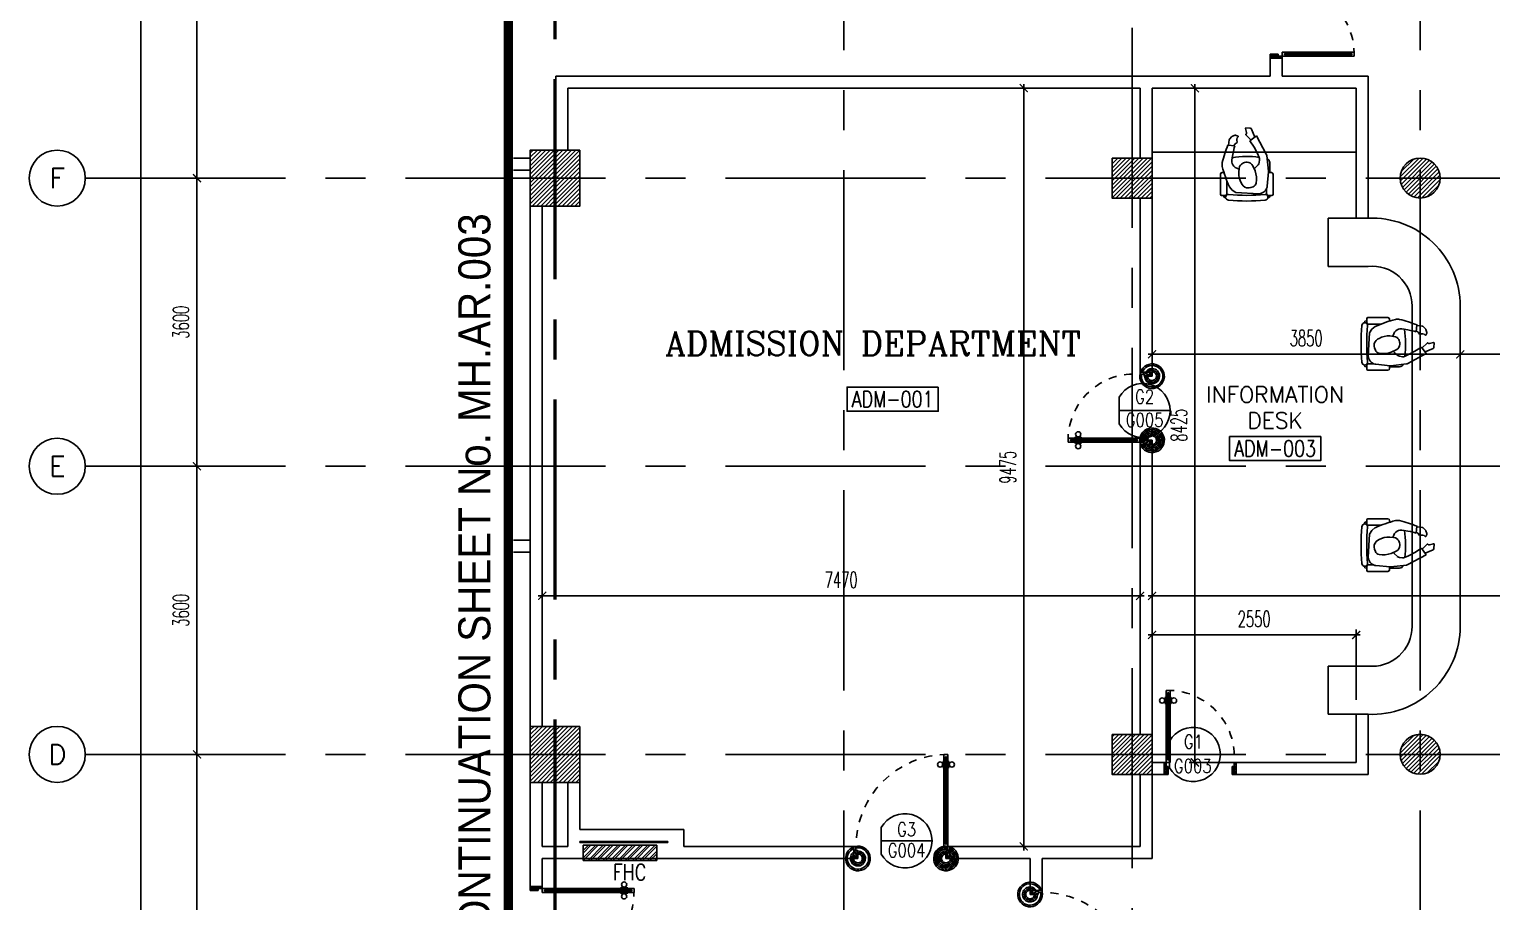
# Model space of a CAD drawing. Extents: x 417866.9 to 417960.2, y 43448 to 43538.2.
# Drawn here: x 417866.92 to 417885.19, y 43472.23 to 43483.13 of the extents above; entities that cross this region are included whole.
import ezdxf
from ezdxf.enums import TextEntityAlignment as Align

# ---------------------------------------------------------------- set-up
doc = ezdxf.new("R2010")
doc.units = 0
doc.header["$MEASUREMENT"] = 0
doc.header["$PDMODE"] = 3
doc.header["$PDSIZE"] = 0.1
for name, pattern in [('CENTER2', [1.125, 0.75, -0.125, 0.125, -0.125]), ('CENTERX2', [4, 2.5, -0.5, 0.5, -0.5]), ('HIDDEN', [0.375, 0.25, -0.125])]:
    doc.linetypes.add(name, pattern=pattern)
doc.layers.get('0').update_dxf_attribs({"linetype": 'CONTINUOUS'})
doc.layers.get('DEFPOINTS').update_dxf_attribs({"linetype": 'CONTINUOUS'})
for name, color, linetype in [('AX-CR', 2, 'CONTINUOUS'), ('AX-DIM', 4, 'CONTINUOUS'), ('AX-TXT', 6, 'CONTINUOUS'), ('AXES', 11, 'CENTERX2'), ('COL', 2, 'CONTINUOUS'), ('COUNTER', 3, 'CONTINUOUS'), ('DIM', 4, 'CONTINUOUS'), ('DOOR', 4, 'CONTINUOUS'), ('DOOR-CR', 2, 'CONTINUOUS'), ('DOOR-NO', 3, 'CONTINUOUS'), ('EJ', 8, 'CONTINUOUS'), ('ELEV', 2, 'CONTINUOUS'), ('FHC', 2, 'CONTINUOUS'), ('HAT', 8, 'CONTINUOUS'), ('NON-MEDICAL', 5, 'CONTINUOUS'), ('RM-BOX', 2, 'CONTINUOUS'), ('RM-NAME', 2, 'CONTINUOUS'), ('RM-NO', 2, 'CONTINUOUS'), ('SHAFT', 7, 'CONTINUOUS'), ('SUNI-FUR', 3, 'CONTINUOUS'), ('TXT1', 2, 'CONTINUOUS'), ('WALL', 2, 'CONTINUOUS')]:
    doc.layers.add(name, color=color, linetype=linetype)
doc.layers.get('EJ').off()
doc.styles.add('ROMANC', font='romanc', dxfattribs={"height": 0.1})
doc.styles.add('ROMANS', font='ROMANS.shx', dxfattribs={"width": 0.6})
doc.styles.add('TTXT', font='swisse.ttf', dxfattribs={"width": 0.6})
doc.dimstyles.new('STANDARD in', dxfattribs={"dimtxt": 0.2, "dimasz": 0.1, "dimexe": 0.07, "dimexo": 0.05, "dimgap": 0.1, "dimtad": 1, "dimdec": 0, "dimlfac": 1000, "dimzin": 0, "dimdsep": 46, "dimtxsty": 'ROMANS', "dimblk": 'ARCHTICK', "dimcen": 0.05, "dimdle": 0.05, "dimclrd": 4, "dimclre": 4, "dimclrt": 2, "dimadec": 0, "dimazin": 0, "dimtfac": 1, "dimtdec": 0, "dimtmove": 2, "dimatfit": 3, "dimfxl": 0, "dimtolj": 1, "dimtzin": 0, "dimarcsym": 0})

# ---------------------------------------------------------------- blocks, each defined once
blk = doc.blocks.new('RM1')
at = {"layer": 'RM-BOX'}
blk.add_lwpolyline([(570, -200), (-570, -200), (-570, -500), (570, -500)], close=True, dxfattribs=at)
at = {"layer": 'RM-NAME', "style": 'ROMANS'}
for tag, p in [('ROOMNAME1', (0, 324)), ('ROOMNAME2', (0, 0))]:
    blk.add_attdef(tag, text='', height=200, dxfattribs=at).set_placement(p, align=Align.MIDDLE)
at = {"layer": 'RM-NO', "style": 'ROMANS', "width": 0.8}
blk.add_attdef('ROOMNO', text='', height=200, dxfattribs=at).set_placement((0, -350), align=Align.MIDDLE)
blk = doc.blocks.new('DOOR100')
at = {"layer": 'DOOR', "color": 7, "linetype": 'ByBlock'}
for p, q in [((-75, 1250), (-75, 1300)), ((-75, 1300), (-25, 1300)), ((-25, 1300), (-75, 1300)), ((-25, 1250), (-25, 1300)), ((-91, 1205), (-91, 1140)), ((-82, 1205), (-91, 1205)), ((-82, 1140), (-91, 1140)), ((-82, 1128), (-82, 1218)), ((-75, 1218), (-82, 1218)), ((-82, 1205), (-82, 1140)), ((-75, 1128), (-82, 1128)), ((-58, 1250), (-75, 1250)), ((-58, 1250), (-58, 1270)), ((-42, 1270), (-58, 1270)), ((-42, 1250), (-42, 1270)), ((-25, 1250), (-42, 1250)), ((-25, 1218), (-18, 1218)), ((-25, 1128), (-18, 1128)), ((-18, 1128), (-18, 1218)), ((-18, 1205), (-18, 1140)), ((-18, 1205), (-9, 1205)), ((-18, 1140), (-9, 1140)), ((-9, 1205), (-9, 1140)), ((-75, 200), (-58, 200)), ((-75, 150), (-75, 200)), ((-58, 200), (-58, 180)), ((-42, 200), (-25, 200)), ((-42, 180), (-42, 200)), ((-25, 200), (-25, 150)), ((-1200, 0), (-1200, 150)), ((-1200, 150), (-1175, 150)), ((-1200, 150), (-1200, 0)), ((-1150, 0), (-1200, 114)), ((-1150, 0), (-1200, 40)), ((-1150, 0), (-1200, 0)), ((-1175, 150), (-1175, 100)), ((-1175, 100), (-1150, 100)), ((-1150, 0), (-1163, 100)), ((-1150, 100), (-1150, 0)), ((-75, 150), (-25, 150)), ((-58, 180), (-42, 180)), ((-50, 0), (0, 114)), ((-50, 100), (-50, 0)), ((-50, 0), (-37, 100)), ((-25, 100), (-50, 100)), ((-50, 0), (0, 40)), ((-50, 0), (0, 0)), ((0, 150), (-25, 150)), ((-25, 150), (-25, 100)), ((0, 0), (0, 150)), ((0, 150), (0, 0))]:
    blk.add_line(p, q, dxfattribs=at)
at = {"layer": 'DOOR', "linetype": 'ByBlock'}
for p, q in [((-75, 1250), (-75, 200)), ((-58, 200), (-58, 1250)), ((-42, 200), (-42, 1250)), ((-25, 200), (-25, 1250))]:
    blk.add_line(p, q, dxfattribs=at)
at = {"layer": 'DOOR', "color": 7, "linetype": 'ByBlock'}
for centre in [(-124, 1173), (24, 1173)]:
    blk.add_circle(centre, 32.4, dxfattribs=at)
at = {"layer": 'DOOR', "linetype": 'HIDDEN', "ltscale": 0.5}
blk.add_arc((-25, 150), 1150, 90, 180, dxfattribs=at)
at = {"layer": 'DOOR', "color": 7, "linetype": 'ByBlock'}
for centre, radius, start, end in [((-1150, 0), 154, 103.7142, 108.8947), ((-1150, 0), 134, 100.72, 111.8402), ((-1150, 0), 94.4, 90, 121.9818), ((-1150, 0), 74.4, 90, 132.2236), ((-1150, 0), 54.4, 90, 156.7926), ((-1150, 0), 34.4, 90, 180), ((-1150, 0), 14.4, 90, 180), ((-50, 0), 94.4, 58.0182, 90), ((-50, 0), 74.4, 47.7764, 90), ((-50, 0), 54.4, 23.2074, 90), ((-50, 0), 34.4, 0, 90), ((-50, 0), 14.4, 0, 90), ((-50, 0), 134, 68.1598, 79.28), ((-50, 0), 114, 64.0838, 77.3774), ((-50, 0), 154, 71.1053, 76.2858)]:
    blk.add_arc(centre, radius, start, end, dxfattribs=at)
blk = doc.blocks.new('A$C49F1192B')
at = {"layer": 'DOOR', "color": 0, "linetype": 'ByBlock', "xscale": -1, "rotation": 270}
blk.add_blockref('DOOR100', (0, 1200), dxfattribs=at)
blk = doc.blocks.new('*X139')
at = {"color": 0}
for p, q in [((73379, 17907), (73834, 18361)), ((73379, 17960), (73780, 18361)), ((73379, 18013), (73727, 18361)), ((73379, 18066), (73674, 18361)), ((73379, 18119), (73621, 18361)), ((73379, 18172), (73568, 18361)), ((73379, 18225), (73515, 18361)), ((73379, 18278), (73462, 18361)), ((73379, 18331), (73409, 18361)), ((73387, 17861), (73879, 18354)), ((73440, 17861), (73879, 18301)), ((73493, 17861), (73879, 18248)), ((73546, 17861), (73879, 18195)), ((73599, 17861), (73879, 18142)), ((73652, 17861), (73879, 18088)), ((73705, 17861), (73879, 18035)), ((73758, 17861), (73879, 17982)), ((73811, 17861), (73879, 17929)), ((73864, 17861), (73879, 17876))]:
    blk.add_line(p, q, dxfattribs=at)
blk = doc.blocks.new('COL50')
at = {"layer": 'COL'}
blk.add_lwpolyline([(-250, 250), (-250, -250), (250, -250), (250, 250)], close=True, dxfattribs=at)
blk = doc.blocks.new('DD1')
at = {"layer": 'DOOR-CR'}
blk.add_line((-316, 0), (316, 0), dxfattribs=at)
blk.add_lwpolyline([(-316, -166, 3.820224), (-316, 166)], format="xyb", close=True, dxfattribs=at)
at = {"layer": 'DOOR-NO', "color": 255, "style": 'ROMANS'}
for tag, width, p in [('G', 0.8, (-22, 156)), ('0000', 0.7, (-22, -136))]:
    blk.add_attdef(tag, text='', height=196, dxfattribs=dict(at, width=width)).set_placement(p, align=Align.MIDDLE)
blk = doc.blocks.new('*X138')
at = {"color": 0}
for p, q in [((73379, 25066), (73874, 25561)), ((73379, 25119), (73821, 25561)), ((73379, 25172), (73768, 25561)), ((73379, 25225), (73715, 25561)), ((73379, 25278), (73662, 25561)), ((73379, 25331), (73609, 25561)), ((73379, 25384), (73556, 25561)), ((73379, 25437), (73503, 25561)), ((73379, 25490), (73450, 25561)), ((73379, 25543), (73397, 25561)), ((73427, 25061), (73879, 25513)), ((73480, 25061), (73879, 25460)), ((73533, 25061), (73879, 25407)), ((73586, 25061), (73879, 25354)), ((73639, 25061), (73879, 25301)), ((73692, 25061), (73879, 25248)), ((73745, 25061), (73879, 25195)), ((73798, 25061), (73879, 25142)), ((73851, 25061), (73879, 25089))]:
    blk.add_line(p, q, dxfattribs=at)
blk = doc.blocks.new('C11')
at = {"layer": 'HAT'}
h = blk.add_hatch(dxfattribs=at)
h.set_pattern_fill('ANSI31', color=256, scale=300, style=0)
h.set_pattern_definition([(45, (-383765.23, -62181), (-26.5165043, 26.5165043), [])])
h.paths.add_polyline_path([(-20, 350), (-20, 700), (-320, 700), (-320, 350)])
h.paths.add_polyline_path([(-320, 0), (-20, 0), (-20, 350), (-320, 350)])
h = blk.add_hatch(dxfattribs=at)
h.set_pattern_fill('ANSI31', color=256, scale=300, style=0)
h.set_pattern_definition([(45, (-383445.23, -62181), (-26.5165043, 26.5165043), [])])
h.paths.add_polyline_path([(300, 350), (300, 700), (0, 700), (0, 350)])
h.paths.add_polyline_path([(0, 0), (300, 0), (300, 350), (0, 350)])
at = {"layer": 'COL'}
for points in [[(-20, 700), (-20, 0), (-320, 0), (-320, 700)], [(300, 700), (300, 0), (0, 0), (0, 700)]]:
    blk.add_lwpolyline(points, close=True, dxfattribs=at)
blk = doc.blocks.new('A$C272A55A0')
at = {"layer": 'DOOR', "color": 0, "linetype": 'ByBlock'}
for p, q in [((0, 900), (0, 1050)), ((50, 1050), (0, 1050)), ((25, 950), (50, 950)), ((25, 900), (25, 950)), ((50, 950), (50, 1050)), ((1750, 950), (1750, 1050)), ((1750, 1050), (1800, 1050)), ((1775, 950), (1750, 950)), ((1775, 900), (1775, 950)), ((1800, 1050), (1800, 900)), ((0, 900), (25, 900)), ((75, 900), (25, 900)), ((25, 850), (25, 900)), ((42, 850), (25, 850)), ((58, 870), (42, 870)), ((42, 870), (42, 850)), ((58, 850), (58, 870)), ((75, 850), (58, 850)), ((75, 900), (75, 850)), ((1725, 900), (1775, 900)), ((1725, 900), (1725, 850)), ((1725, 850), (1742, 850)), ((1742, 870), (1758, 870)), ((1742, 850), (1742, 870)), ((1758, 870), (1758, 850)), ((1758, 850), (1775, 850)), ((1800, 900), (1775, 900)), ((1775, 850), (1775, 900)), ((25, 50), (42, 50)), ((25, 50), (25, 0)), ((25, 0), (75, 0)), ((75, 0), (25, 0)), ((42, 50), (42, 30)), ((42, 30), (58, 30)), ((58, 50), (75, 50)), ((58, 50), (58, 30)), ((75, 50), (75, 0)), ((1718, 160), (1709, 160)), ((1709, 95), (1709, 160)), ((1718, 95), (1709, 95)), ((1725, 173), (1718, 173)), ((1718, 173), (1718, 83)), ((1718, 95), (1718, 160)), ((1725, 83), (1718, 83)), ((1742, 50), (1725, 50)), ((1725, 50), (1725, 0)), ((1775, 0), (1725, 0)), ((1725, 0), (1775, 0)), ((1742, 50), (1742, 30)), ((1758, 30), (1742, 30)), ((1775, 50), (1758, 50)), ((1758, 50), (1758, 30)), ((1775, 173), (1782, 173)), ((1775, 83), (1782, 83)), ((1775, 50), (1775, 0)), ((1782, 173), (1782, 83)), ((1782, 160), (1791, 160)), ((1782, 95), (1782, 160)), ((1782, 95), (1791, 95)), ((1791, 95), (1791, 160))]:
    blk.add_line(p, q, dxfattribs=at)
at = {"layer": 'DOOR', "color": 9, "linetype": 'ByBlock'}
for p, q in [((50, 1050), (0, 1010)), ((50, 1050), (0, 937)), ((50, 1050), (37, 950)), ((1750, 1050), (1800, 1010)), ((1750, 1050), (1800, 937)), ((1750, 1050), (1763, 950))]:
    blk.add_line(p, q, dxfattribs=at)
at = {"layer": 'DOOR', "linetype": 'ByBlock'}
for p, q in [((25, 850), (25, 50)), ((42, 850), (42, 50)), ((58, 850), (58, 50)), ((75, 50), (75, 850)), ((1725, 50), (1725, 850)), ((1742, 850), (1742, 50)), ((1758, 850), (1758, 50)), ((1775, 850), (1775, 50))]:
    blk.add_line(p, q, dxfattribs=at)
at = {"layer": 'DOOR', "color": 0, "linetype": 'ByBlock'}
for centre in [(1676, 128), (1824, 128)]:
    blk.add_circle(centre, 32.4, dxfattribs=at)
at = {"layer": 'DOOR', "color": 9, "linetype": 'ByBlock'}
for centre, radius, start, end in [((50, 1050), 54.4, 203.2074, 270), ((50, 1050), 74.4, 227.7764, 270), ((50, 1050), 94.4, 238.0182, 270), ((50, 1050), 114, 244.0838, 257.3774), ((50, 1050), 134, 248.1598, 259.28), ((50, 1050), 34.4, 180, 270), ((50, 1050), 14.4, 180, 270), ((1750, 1050), 14.4, 270, 0), ((1750, 1050), 34.4, 270, 0), ((1750, 1050), 54.4, 270, 336.7926), ((1750, 1050), 74.4, 270, 312.2236), ((1750, 1050), 94.4, 270, 301.9818), ((1750, 1050), 114, 282.6226, 295.9162), ((1750, 1050), 134, 280.72, 291.8402), ((50, 1050), 154, 251.1053, 256.2858), ((1750, 1050), 154, 283.7142, 288.8947)]:
    blk.add_arc(centre, radius, start, end, dxfattribs=at)
at = {"layer": 'DOOR', "linetype": 'HIDDEN', "ltscale": 0.5}
for centre, start, end in [((50, 851), 268.3174, 3.2965), ((1750, 851), 176.7035, 271.6826)]:
    blk.add_arc(centre, 851, start, end, dxfattribs=at)
at = {"layer": 'WALL', "linetype": 'ByBlock'}
blk.add_line((1800, 900), (1800, 1050), dxfattribs=at)
blk = doc.blocks.new('DOOR90')
at = {"layer": 'DOOR', "color": 7, "linetype": 'ByBlock'}
for p, q in [((-150, 0), (0, 0)), ((-150, 0), (-150, -25)), ((0, -50), (-114, 0)), ((0, -50), (-40, 0)), ((0, -50), (0, 0)), ((-1000, -25), (-1050, -25)), ((-1050, -75), (-1050, -25)), ((-1050, -25), (-1050, -75)), ((-1000, -75), (-1050, -75)), ((-1000, -42), (-1020, -42)), ((-1020, -42), (-1020, -58)), ((-1000, -58), (-1020, -58)), ((-1000, -25), (-1000, -42)), ((-1000, -58), (-1000, -75)), ((-878, -18), (-968, -18)), ((-968, -25), (-968, -18)), ((-968, -75), (-968, -82)), ((-878, -82), (-968, -82)), ((-955, -9), (-890, -9)), ((-955, -18), (-955, -9)), ((-955, -18), (-890, -18)), ((-955, -82), (-890, -82)), ((-955, -82), (-955, -91)), ((-955, -91), (-890, -91)), ((-890, -18), (-890, -9)), ((-890, -82), (-890, -91)), ((-878, -25), (-878, -18)), ((-878, -75), (-878, -82)), ((-200, -25), (-150, -25)), ((-200, -42), (-200, -25)), ((-180, -42), (-200, -42)), ((-200, -58), (-180, -58)), ((-200, -75), (-200, -58)), ((-150, -75), (-200, -75)), ((-180, -58), (-180, -42)), ((-150, -25), (-100, -25)), ((-150, -75), (-150, -25)), ((-100, -25), (-100, -50)), ((0, -50), (-100, -37)), ((-100, -50), (0, -50)), ((-150, -875), (-100, -875)), ((-150, -900), (-150, -875)), ((-150, -900), (0, -900)), ((0, -900), (-150, -900)), ((0, -850), (-114, -900)), ((-100, -875), (-100, -850)), ((0, -850), (-100, -863)), ((-100, -850), (0, -850)), ((0, -850), (-40, -900)), ((0, -850), (0, -900))]:
    blk.add_line(p, q, dxfattribs=at)
at = {"layer": 'DOOR', "linetype": 'ByBlock'}
for p, q in [((-200, -25), (-1000, -25)), ((-200, -42), (-1000, -42)), ((-200, -58), (-1000, -58)), ((-1000, -75), (-200, -75))]:
    blk.add_line(p, q, dxfattribs=at)
at = {"layer": 'DOOR', "color": 7, "linetype": 'ByBlock'}
for centre in [(-923, 24), (-923, -124)]:
    blk.add_circle(centre, 32.4, dxfattribs=at)
for centre, radius, start, end in [((0, -50), 154, 161.1053, 166.2858), ((0, -50), 94.4, 148.0182, 180), ((0, -50), 134, 158.1598, 169.28), ((0, -50), 114, 154.0838, 167.3774), ((0, -50), 74.4, 137.7764, 180), ((0, -50), 54.4, 113.2074, 180), ((0, -50), 34.4, 90, 180), ((0, -50), 14.4, 90, 180), ((0, -850), 154, 193.7142, 198.8947), ((0, -850), 134, 190.72, 201.8402), ((0, -850), 94.4, 180, 211.9818), ((0, -850), 74.4, 180, 222.2236), ((0, -850), 54.4, 180, 246.7926), ((0, -850), 34.4, 180, 270), ((0, -850), 14.4, 180, 270)]:
    blk.add_arc(centre, radius, start, end, dxfattribs=at)
at = {"layer": 'DOOR', "linetype": 'HIDDEN', "ltscale": 0.5}
blk.add_arc((-222, -50), 828, 178.2701, 275.003, dxfattribs=at)
blk = doc.blocks.new('_ARCHTICK')
at = {"color": 0, "linetype": 'ByBlock', "const_width": 0.15}
blk.add_lwpolyline([(-0.5, -0.5), (0.5, 0.5)], dxfattribs=at)
blk = doc.blocks.new('*D195')
at = {"layer": 'DEFPOINTS', "color": 0}
for p in [(417879.083, 43482.399), (417879.083, 43472.924), (417879.344, 43472.924)]:
    blk.add_point(p, dxfattribs=at)
at = {"layer": 'DIM', "color": 4, "lineweight": -2}
for p, q in [((417879.133, 43482.399), (417879.414, 43482.399)), ((417879.344, 43482.449), (417879.344, 43472.874)), ((417879.133, 43472.924), (417879.414, 43472.924))]:
    blk.add_line(p, q, dxfattribs=at)
at = {"layer": 'DIM', "color": 4, "lineweight": -2, "xscale": 0.1, "yscale": 0.1, "zscale": 0.1}
for p, rotation in [((417879.344, 43482.399), 90), ((417879.344, 43472.924), 270)]:
    blk.add_blockref('_ARCHTICK', p, dxfattribs=dict(at, rotation=rotation))
at = {"layer": 'DIM', "color": 2, "insert": (417879.144, 43477.662), "char_height": 0.2, "attachment_point": 5, "rotation": 90, "style": 'ROMANS'}
blk.add_mtext('\\A1;9475', dxfattribs=at)
blk = doc.blocks.new('*D196')
at = {"layer": 'DEFPOINTS', "color": 0}
for p in [(417873.327, 43476.137), (417873.327, 43476.055), (417880.797, 43476.137)]:
    blk.add_point(p, dxfattribs=at)
at = {"layer": 'DIM', "color": 4, "lineweight": -2}
for p, q in [((417880.847, 43476.055), (417873.277, 43476.055)), ((417873.327, 43476.087), (417873.327, 43475.985)), ((417880.797, 43476.087), (417880.797, 43475.985))]:
    blk.add_line(p, q, dxfattribs=at)
at = {"layer": 'DIM', "color": 4, "lineweight": -2, "xscale": 0.1, "yscale": 0.1, "zscale": 0.1, "rotation": 180}
blk.add_blockref('_ARCHTICK', (417873.327, 43476.055), dxfattribs=at)
at = {"layer": 'DIM', "color": 4, "lineweight": -2, "xscale": 0.1, "yscale": 0.1, "zscale": 0.1}
blk.add_blockref('_ARCHTICK', (417880.797, 43476.055), dxfattribs=at)
at = {"layer": 'DIM', "color": 2, "insert": (417877.062, 43476.255), "char_height": 0.2, "attachment_point": 5, "style": 'ROMANS'}
blk.add_mtext('\\A1;7470', dxfattribs=at)
blk = doc.blocks.new('*D436')
at = {"layer": 'DEFPOINTS', "color": 0}
for p in [(417898.447, 43476.896), (417898.447, 43476.055), (417880.947, 43475.809)]:
    blk.add_point(p, dxfattribs=at)
at = {"layer": 'DIM', "color": 4, "lineweight": -2}
for p, q in [((417898.447, 43476.846), (417898.447, 43475.985)), ((417880.897, 43476.055), (417898.497, 43476.055)), ((417880.947, 43475.859), (417880.947, 43476.125))]:
    blk.add_line(p, q, dxfattribs=at)
at = {"layer": 'DIM', "color": 4, "lineweight": -2, "xscale": 0.1, "yscale": 0.1, "zscale": 0.1, "rotation": 180}
blk.add_blockref('_ARCHTICK', (417880.947, 43476.055), dxfattribs=at)
at = {"layer": 'DIM', "color": 4, "lineweight": -2, "xscale": 0.1, "yscale": 0.1, "zscale": 0.1}
blk.add_blockref('_ARCHTICK', (417898.447, 43476.055), dxfattribs=at)
at = {"layer": 'DIM', "color": 2, "insert": (417889.697, 43476.255), "char_height": 0.2, "attachment_point": 5, "style": 'ROMANS'}
blk.add_mtext('\\A1;17500', dxfattribs=at)
blk = doc.blocks.new('*D368')
at = {"layer": 'DEFPOINTS', "color": 0}
for p in [(417881.897, 43482.399), (417881.482, 43473.974), (417882.327, 43473.974)]:
    blk.add_point(p, dxfattribs=at)
at = {"layer": 'DIM', "color": 4, "lineweight": -2}
for p, q in [((417881.847, 43482.399), (417881.412, 43482.399)), ((417881.482, 43482.449), (417881.482, 43473.924)), ((417882.277, 43473.974), (417881.412, 43473.974))]:
    blk.add_line(p, q, dxfattribs=at)
at = {"layer": 'DIM', "color": 4, "lineweight": -2, "xscale": 0.1, "yscale": 0.1, "zscale": 0.1}
for p, rotation in [((417881.482, 43482.399), 90), ((417881.482, 43473.974), 270)]:
    blk.add_blockref('_ARCHTICK', p, dxfattribs=dict(at, rotation=rotation))
at = {"layer": 'DIM', "color": 2, "insert": (417881.282, 43478.187), "char_height": 0.2, "attachment_point": 5, "rotation": 90, "style": 'ROMANS'}
blk.add_mtext('\\A1;8425', dxfattribs=at)
blk = doc.blocks.new('*D369')
at = {"layer": 'DEFPOINTS', "color": 0}
for p in [(417880.947, 43475.566), (417880.947, 43474.84), (417883.497, 43474.706)]:
    blk.add_point(p, dxfattribs=at)
at = {"layer": 'DIM', "color": 4, "lineweight": -2}
for p, q in [((417880.947, 43474.89), (417880.947, 43475.636)), ((417883.497, 43474.756), (417883.497, 43475.636)), ((417883.547, 43475.566), (417880.897, 43475.566))]:
    blk.add_line(p, q, dxfattribs=at)
at = {"layer": 'DIM', "color": 4, "lineweight": -2, "xscale": 0.1, "yscale": 0.1, "zscale": 0.1, "rotation": 180}
blk.add_blockref('_ARCHTICK', (417880.947, 43475.566), dxfattribs=at)
at = {"layer": 'DIM', "color": 4, "lineweight": -2, "xscale": 0.1, "yscale": 0.1, "zscale": 0.1}
blk.add_blockref('_ARCHTICK', (417883.497, 43475.566), dxfattribs=at)
at = {"layer": 'DIM', "color": 2, "insert": (417882.222, 43475.766), "char_height": 0.2, "attachment_point": 5, "style": 'ROMANS'}
blk.add_mtext('\\A1;2550', dxfattribs=at)
blk = doc.blocks.new('*D435')
at = {"layer": 'DEFPOINTS', "color": 0}
for p in [(417880.947, 43479.489), (417884.797, 43479.443), (417880.947, 43479.073)]:
    blk.add_point(p, dxfattribs=at)
at = {"layer": 'DIM', "color": 4, "lineweight": -2}
for p, q in [((417880.947, 43479.439), (417880.947, 43479.003)), ((417884.797, 43479.393), (417884.797, 43479.003)), ((417884.847, 43479.073), (417880.897, 43479.073))]:
    blk.add_line(p, q, dxfattribs=at)
at = {"layer": 'DIM', "color": 4, "lineweight": -2, "xscale": 0.1, "yscale": 0.1, "zscale": 0.1, "rotation": 180}
blk.add_blockref('_ARCHTICK', (417880.947, 43479.073), dxfattribs=at)
at = {"layer": 'DIM', "color": 4, "lineweight": -2, "xscale": 0.1, "yscale": 0.1, "zscale": 0.1}
blk.add_blockref('_ARCHTICK', (417884.797, 43479.073), dxfattribs=at)
at = {"layer": 'DIM', "color": 2, "insert": (417882.872, 43479.273), "char_height": 0.2, "attachment_point": 5, "style": 'ROMANS'}
blk.add_mtext('\\A1;3850', dxfattribs=at)
blk = doc.blocks.new('A$C7D0B43B4')
at = {"layer": 'NON-MEDICAL'}
for p, q in [((0.043, 0.597), (0.043, 0.593)), ((0.071, 0.618), (0.063, 0.618)), ((0.071, 0.644), (0.071, 0.597)), ((0.336, 0.658), (0.085, 0.658)), ((0.251, 0.577), (0.091, 0.577)), ((0.357, 0.638), (0.357, 0.614)), ((0.688, 0.48), (0.699, 0.565)), ((0.106, 0.467), (0.09, 0.179)), ((0.134, 0.512), (0.106, 0.467)), ((0.178, 0.547), (0.134, 0.512)), ((0.397, 0.425), (0.41, 0.455)), ((0.41, 0.455), (0.42, 0.475)), ((0.42, 0.475), (0.436, 0.491)), ((0.507, 0.515), (0.509, 0.515)), ((0.509, 0.515), (0.541, 0.511)), ((0.541, 0.511), (0.583, 0.504)), ((0.583, 0.504), (0.62, 0.497)), ((0.62, 0.497), (0.663, 0.486)), ((0.663, 0.486), (0.688, 0.48)), ((0.415, 0.223), (0.409, 0.24)), ((0.454, 0.186), (0.415, 0.223)), ((0.594, 0.195), (0.545, 0.173)), ((0.586, 0.085), (0.813, 0.209)), ((0.673, 0.236), (0.594, 0.195)), ((0.754, 0.29), (0.673, 0.236)), ((0.813, 0.209), (0.754, 0.29)), ((0.043, 0.065), (0.043, 0.061)), ((0.071, 0.04), (0.063, 0.04)), ((0.071, 0.061), (0.071, 0.014)), ((0.159, 0.081), (0.091, 0.081)), ((0.174, 0.076), (0.185, 0.075)), ((0.185, 0.075), (0.363, 0.056)), ((0.357, 0.057), (0.357, 0.02)), ((0.481, 0.042), (0.357, 0.042)), ((0.374, 0.056), (0.568, 0.079)), ((0.517, 0.169), (0.481, 0.174)), ((0.336, 0), (0.085, 0))]:
    blk.add_line(p, q, dxfattribs=at)
for points in [[(0.698, 0.558), (0.766, 0.55, -0.166504), (0.775, 0.545), (0.806, 0.515, -0.116666), (0.809, 0.509), (0.822, 0.473, -0.181583), (0.821, 0.462), (0.811, 0.438, -0.566275), (0.802, 0.437, 0.372711), (0.738, 0.448, -0.458371), (0.731, 0.45, 0.210622), (0.689, 0.49)], [(0.36, 0.43, 0.128062), (0.226, 0.398, 0.215717), (0.165, 0.334), (0.165, 0.302), (0.169, 0.28), (0.179, 0.25, 0.242433), (0.225, 0.213, 0.136513), (0.377, 0.225), (0.439, 0.254, 0.297129), (0.486, 0.326, 0.138986), (0.471, 0.383, 0.105167), (0.45, 0.408), (0.43, 0.418), (0.406, 0.423), (0.36, 0.429)], [(0.763, 0.278), (0.827, 0.34, -0.445833), (0.835, 0.34), (0.837, 0.338, 0.30427), (0.855, 0.332), (0.905, 0.346, -0.509983), (0.913, 0.341), (0.911, 0.285, -0.292523), (0.9, 0.27), (0.8, 0.228)]]:
    blk.add_lwpolyline(points, format="xyb", dxfattribs=at)
for centre, radius, start, end in [((2.366, 0.329), 2.366, 174.4479, 185.5521), ((0.047, 0.558), 0.0356, 0, 180), ((0.063, 0.597), 0.0208, 90, 180), ((0.085, 0.644), 0.0138, 90, 180), ((0.091, 0.597), 0.0201, 180, 270), ((2.367, 0.329), 2.296, 174.2765, 185.7235), ((0.813, -0.863), 1.546, 104.2923, 114.2344), ((0.336, 0.638), 0.0203, 0, 90), ((0.456, 0.537), 0.101, 75.057, 104.2923), ((-0.092, -1.518), 2.229, 69.1975, 75.057), ((0.494, 0.435), 0.081, 81.0713, 136.3762), ((-0.526, 0.329), 1.083, 351.724, 9.6686), ((0.488, 0.224), 0.0506, 227.3813, 262.245), ((0.047, 0.1), 0.0356, 180, 0), ((0.063, 0.061), 0.0208, 180, 270), ((0.091, 0.061), 0.0201, 90, 180), ((0.085, 0.014), 0.0138, 180, 270), ((0.202, 0.184), 0.112, 182.6749, 255.2934), ((0.336, 0.02), 0.0203, 270, 0), ((0.368, 0.107), 0.0506, 264.13, 276.5666), ((0.481, 0.092), 0.0498, 270, 338.5912), ((0.524, 0.219), 0.0506, 262.245, 294.4377), ((0.562, 0.129), 0.0506, 276.5666, 298.8411)]:
    blk.add_arc(centre, radius, start, end, dxfattribs=at)
blk = doc.blocks.new('AXR')
at = {"layer": 'AX-CR'}
blk.add_circle((350, 0), 350, dxfattribs=at)
at = {"layer": 'AX-TXT', "style": 'ROMANS'}
blk.add_attdef('AX', text='', height=250, dxfattribs=at).set_placement((350, 0), align=Align.MIDDLE)
blk = doc.blocks.new('*D412')
at = {"layer": 'AX-DIM', "color": 4, "lineweight": -2}
for p, q in [((417872.682, 43525.944), (417868.243, 43525.944)), ((417868.313, 43525.994), (417868.313, 43466.574)), ((417878.896, 43466.624), (417868.243, 43466.624))]:
    blk.add_line(p, q, dxfattribs=at)
at = {"layer": 'DEFPOINTS', "color": 0}
for p in [(417872.732, 43525.944), (417868.313, 43466.624), (417878.946, 43466.624)]:
    blk.add_point(p, dxfattribs=at)
at = {"layer": 'AX-DIM', "color": 4, "lineweight": -2, "xscale": 0.1, "yscale": 0.1, "zscale": 0.1}
for p, rotation in [((417868.313, 43525.944), 90), ((417868.313, 43466.624), 270)]:
    blk.add_blockref('_ARCHTICK', p, dxfattribs=dict(at, rotation=rotation))
at = {"layer": 'AX-DIM', "color": 2, "insert": (417868.113, 43496.284), "char_height": 0.2, "attachment_point": 5, "rotation": 90, "style": 'ROMANS'}
blk.add_mtext('\\A1;59320', dxfattribs=at)
blk = doc.blocks.new('*D415')
at = {"layer": 'AX-DIM', "color": 4, "lineweight": -2}
for p, q in [((417869.363, 43474.074), (417868.943, 43474.074)), ((417869.013, 43474.124), (417869.013, 43466.824)), ((417869.363, 43466.874), (417868.943, 43466.874))]:
    blk.add_line(p, q, dxfattribs=at)
at = {"layer": 'DEFPOINTS', "color": 0}
for p in [(417869.413, 43474.074), (417869.013, 43466.874), (417869.413, 43466.874)]:
    blk.add_point(p, dxfattribs=at)
at = {"layer": 'AX-DIM', "color": 4, "lineweight": -2, "xscale": 0.1, "yscale": 0.1, "zscale": 0.1}
for p, rotation in [((417869.013, 43474.074), 90), ((417869.013, 43466.874), 270)]:
    blk.add_blockref('_ARCHTICK', p, dxfattribs=dict(at, rotation=rotation))
at = {"layer": 'AX-DIM', "color": 2, "insert": (417868.813, 43470.474), "char_height": 0.2, "attachment_point": 5, "rotation": 90, "style": 'ROMANS'}
blk.add_mtext('\\A1;7200', dxfattribs=at)
blk = doc.blocks.new('*D420')
at = {"layer": 'AX-DIM', "color": 4, "lineweight": -2}
for p, q in [((417869.363, 43488.474), (417868.943, 43488.474)), ((417869.013, 43488.524), (417869.013, 43481.224)), ((417869.363, 43481.274), (417868.943, 43481.274))]:
    blk.add_line(p, q, dxfattribs=at)
at = {"layer": 'DEFPOINTS', "color": 0}
for p in [(417869.413, 43488.474), (417869.013, 43481.274), (417869.413, 43481.274)]:
    blk.add_point(p, dxfattribs=at)
at = {"layer": 'AX-DIM', "color": 4, "lineweight": -2, "xscale": 0.1, "yscale": 0.1, "zscale": 0.1}
for p, rotation in [((417869.013, 43488.474), 90), ((417869.013, 43481.274), 270)]:
    blk.add_blockref('_ARCHTICK', p, dxfattribs=dict(at, rotation=rotation))
at = {"layer": 'AX-DIM', "color": 2, "insert": (417868.813, 43484.874), "char_height": 0.2, "attachment_point": 5, "rotation": 90, "style": 'ROMANS'}
blk.add_mtext('\\A1;7200', dxfattribs=at)
blk = doc.blocks.new('*D421')
at = {"layer": 'AX-DIM', "color": 4, "lineweight": -2}
for p, q in [((417869.363, 43477.674), (417868.943, 43477.674)), ((417869.013, 43477.724), (417869.013, 43474.024)), ((417869.363, 43474.074), (417868.943, 43474.074))]:
    blk.add_line(p, q, dxfattribs=at)
at = {"layer": 'DEFPOINTS', "color": 0}
for p in [(417869.413, 43477.674), (417869.013, 43474.074), (417869.413, 43474.074)]:
    blk.add_point(p, dxfattribs=at)
at = {"layer": 'AX-DIM', "color": 4, "lineweight": -2, "xscale": 0.1, "yscale": 0.1, "zscale": 0.1}
for p, rotation in [((417869.013, 43477.674), 90), ((417869.013, 43474.074), 270)]:
    blk.add_blockref('_ARCHTICK', p, dxfattribs=dict(at, rotation=rotation))
at = {"layer": 'AX-DIM', "color": 2, "insert": (417868.813, 43475.874), "char_height": 0.2, "attachment_point": 5, "rotation": 90, "style": 'ROMANS'}
blk.add_mtext('\\A1;3600', dxfattribs=at)
blk = doc.blocks.new('*D422')
at = {"layer": 'AX-DIM', "color": 4, "lineweight": -2}
for p, q in [((417869.013, 43481.324), (417869.013, 43477.624)), ((417869.363, 43481.274), (417868.943, 43481.274)), ((417869.363, 43477.674), (417868.943, 43477.674))]:
    blk.add_line(p, q, dxfattribs=at)
at = {"layer": 'DEFPOINTS', "color": 0}
for p in [(417869.413, 43481.274), (417869.013, 43477.674), (417869.413, 43477.674)]:
    blk.add_point(p, dxfattribs=at)
at = {"layer": 'AX-DIM', "color": 4, "lineweight": -2, "xscale": 0.1, "yscale": 0.1, "zscale": 0.1}
for p, rotation in [((417869.013, 43481.274), 90), ((417869.013, 43477.674), 270)]:
    blk.add_blockref('_ARCHTICK', p, dxfattribs=dict(at, rotation=rotation))
at = {"layer": 'AX-DIM', "color": 2, "insert": (417868.813, 43479.474), "char_height": 0.2, "attachment_point": 5, "rotation": 90, "style": 'ROMANS'}
blk.add_mtext('\\A1;3600', dxfattribs=at)
blk = doc.blocks.new('*D606')
at = {"layer": 'DEFPOINTS', "color": 0}
for p in [(417884.797, 43479.535), (417898.447, 43479.369), (417884.797, 43479.073)]:
    blk.add_point(p, dxfattribs=at)
at = {"layer": 'DIM', "color": 4, "lineweight": -2}
for p, q in [((417884.797, 43479.485), (417884.797, 43479.003)), ((417898.447, 43479.319), (417898.447, 43479.003)), ((417898.497, 43479.073), (417884.747, 43479.073))]:
    blk.add_line(p, q, dxfattribs=at)
at = {"layer": 'DIM', "color": 4, "lineweight": -2, "xscale": 0.1, "yscale": 0.1, "zscale": 0.1, "rotation": 180}
blk.add_blockref('_ARCHTICK', (417884.797, 43479.073), dxfattribs=at)
at = {"layer": 'DIM', "color": 4, "lineweight": -2, "xscale": 0.1, "yscale": 0.1, "zscale": 0.1}
blk.add_blockref('_ARCHTICK', (417898.447, 43479.073), dxfattribs=at)
at = {"layer": 'DIM', "color": 2, "insert": (417891.622, 43479.273), "char_height": 0.2, "attachment_point": 5, "style": 'ROMANS'}
blk.add_mtext('\\A1;13650', dxfattribs=at)

msp = doc.modelspace()

# ---------------------------------------------------------------- hatches: boundary and pattern name
at = {"layer": 'FHC', "linetype": 'ByBlock', "ltscale": 0.3}
h = msp.add_hatch(dxfattribs=at)
h.set_pattern_fill('ANSI32', color=11, scale=175, style=0)
h.set_pattern_definition([(44.999998, (417641.640424, 43441.69832), (-0.046403885, 0.046403882), []), (44.999998, (417641.67136, 43441.69832), (-0.046403885, 0.046403882), [])])
h.paths.add_polyline_path([(417874.7566, 43472.7493), (417874.7566, 43472.9393), (417873.8366, 43472.9393), (417873.8366, 43472.7493)])
h.paths.add_polyline_path([(417873.624, 43472.3282), (417873.624, 43472.749), (417873.8865, 43472.749), (417873.8865, 43472.3282)], flags=9)
at = {"layer": 'HAT'}
h = msp.add_hatch(dxfattribs=at)
h.set_pattern_fill('ANSI31', color=256, scale=0.3, style=0)
h.set_pattern_definition([(45, (417823.05632, 43437.640985), (-0.026516504, 0.026516504), [])])
h.paths.add_polyline_path([(417884.0466, 43481.2754), (417884.2966, 43481.2754), (417884.2966, 43481.5254, 0.4142136)])
h.paths.add_polyline_path([(417884.2966, 43481.5254), (417884.2966, 43481.2754), (417884.5466, 43481.2754, 0.4142136)])
h.paths.add_polyline_path([(417884.5466, 43481.2754), (417884.2966, 43481.2754), (417884.2966, 43481.0254, 0.4142136)])
h.paths.add_polyline_path([(417884.2966, 43481.2754), (417884.0466, 43481.2754, 0.4142136), (417884.2966, 43481.0254)])
h = msp.add_hatch(dxfattribs=at)
h.set_pattern_fill('ANSI31', color=256, scale=0.3, style=0)
h.set_pattern_definition([(45, (417823.05632, 43430.440985), (-0.026516504, 0.026516504), [])])
h.paths.add_polyline_path([(417884.0466, 43474.0754), (417884.2966, 43474.0754), (417884.2966, 43474.3254, 0.4142136)])
h.paths.add_polyline_path([(417884.2966, 43474.3254), (417884.2966, 43474.0754), (417884.5466, 43474.0754, 0.4142136)])
h.paths.add_polyline_path([(417884.5466, 43474.0754), (417884.2966, 43474.0754), (417884.2966, 43473.8254, 0.4142136)])
h.paths.add_polyline_path([(417884.2966, 43474.0754), (417884.0466, 43474.0754, 0.4142136), (417884.2966, 43473.8254)])

# ---------------------------------------------------------------- linework, layer by layer
at = {"layer": 'AXES'}
for p, q in [((417880.6966, 43448.6529), (417880.6966, 43537.5491)), ((417873.4766, 43460.01), (417873.4766, 43537.1991)), ((417873.4966, 43460.01), (417873.4966, 43537.1991)), ((417877.0966, 43466.8743), (417877.0966, 43525.6943)), ((417884.2966, 43466.8743), (417884.2966, 43525.4443)), ((417867.6171, 43481.2743), (417889.6966, 43481.2743)), ((417867.6171, 43477.6743), (417889.6966, 43477.6743)), ((417867.6171, 43474.0743), (417889.6966, 43474.0743))]:
    msp.add_line(p, q, dxfattribs=at)
at = {"layer": 'COUNTER'}
for p, q in [((417880.9466, 43481.5993), (417883.4966, 43481.5993)), ((417883.1466, 43480.7743), (417883.1466, 43480.1718)), ((417883.1466, 43480.7743), (417883.4966, 43480.7743)), ((417883.6466, 43480.1718), (417883.1466, 43480.1718)), ((417884.1966, 43475.6754), (417884.1966, 43479.6743)), ((417884.1966, 43476.7118), (417884.1966, 43479.6618)), ((417884.7966, 43475.6754), (417884.7966, 43479.6743)), ((417884.7966, 43476.7118), (417884.7966, 43479.6618)), ((417883.1466, 43474.5754), (417883.1466, 43475.1779)), ((417883.6466, 43475.1779), (417883.1466, 43475.1779)), ((417883.1466, 43474.5754), (417883.4966, 43474.5754))]:
    msp.add_line(p, q, dxfattribs=at)
for centre, radius, start, end in [((417883.6966, 43479.6743), 1.1, 0, 92.60525), ((417883.6966, 43479.6743), 0.5, 0, 95.73917), ((417883.6966, 43475.6754), 0.5, 264.26083, 0), ((417883.6948, 43475.6762), 1.1018, 267.49483, 359.95911)]:
    msp.add_arc(centre, radius, start, end, dxfattribs=at)
at = {"layer": 'ELEV', "linetype": 'CENTER2', "const_width": 0.12}
msp.add_lwpolyline([(417872.903, 43464.6371), (417872.903, 43528.0943)], dxfattribs=at)
at = {"layer": 'FHC', "linetype": 'ByBlock', "ltscale": 0.3}
for p, q in [((417873.8366, 43472.9393), (417874.7566, 43472.9393)), ((417873.8366, 43472.7493), (417873.8366, 43472.9393)), ((417874.7566, 43472.9393), (417874.7566, 43472.7493)), ((417874.7566, 43472.7493), (417873.8366, 43472.7493))]:
    msp.add_line(p, q, dxfattribs=at)
at = {"layer": 'WALL'}
for p, q in [((417882.4216, 43482.7743), (417882.4216, 43482.5493)), ((417882.5716, 43482.7743), (417882.4216, 43482.7743)), ((417882.5716, 43482.7743), (417882.5716, 43482.5493)), ((417873.4966, 43482.5493), (417882.4216, 43482.5493)), ((417873.4966, 43482.5493), (417873.4966, 43481.5243)), ((417873.6466, 43482.3993), (417880.7966, 43482.3993)), ((417873.6466, 43482.3993), (417873.6466, 43481.6243)), ((417880.7966, 43481.5243), (417880.7966, 43482.3993)), ((417880.9466, 43482.3993), (417883.4966, 43482.3993)), ((417880.9466, 43478.8493), (417880.9466, 43482.3993)), ((417882.5716, 43482.5493), (417883.6466, 43482.5493)), ((417883.4966, 43482.3993), (417883.4966, 43480.7743)), ((417883.6466, 43482.5493), (417883.6466, 43480.7743)), ((417873.1766, 43481.5243), (417872.9677, 43481.5243)), ((417873.1766, 43481.3743), (417872.9677, 43481.3743)), ((417873.1766, 43480.9243), (417873.1766, 43476.7493)), ((417873.3266, 43480.9243), (417873.3266, 43474.4243)), ((417880.7966, 43478.8493), (417880.7966, 43481.0243)), ((417883.4966, 43480.7743), (417883.6466, 43480.7743)), ((417880.7966, 43478.8493), (417880.9466, 43478.8493)), ((417880.7966, 43474.3243), (417880.7966, 43477.9493)), ((417880.7966, 43477.9493), (417880.9466, 43477.9493)), ((417880.9466, 43474.3243), (417880.9466, 43477.9493)), ((417872.9677, 43476.7493), (417873.1766, 43476.7493)), ((417873.1766, 43476.7493), (417873.1766, 43472.4243)), ((417872.9677, 43476.5993), (417873.1766, 43476.5993)), ((417883.4966, 43474.5754), (417883.6466, 43474.5754)), ((417883.4966, 43474.5754), (417883.4966, 43473.9743)), ((417883.6466, 43474.5754), (417883.6466, 43473.8243)), ((417880.7966, 43472.9243), (417880.7966, 43473.8243)), ((417880.9466, 43473.9743), (417881.0966, 43473.9743)), ((417880.9466, 43472.7743), (417880.9466, 43473.8243)), ((417880.9466, 43473.8243), (417881.0966, 43473.8243)), ((417881.0966, 43473.8243), (417881.0966, 43473.9743)), ((417881.9966, 43473.8243), (417881.9966, 43473.9743)), ((417881.9966, 43473.9743), (417883.4966, 43473.9743)), ((417881.9966, 43473.8243), (417883.6466, 43473.8243)), ((417873.3266, 43473.7243), (417873.3266, 43472.9243)), ((417873.6466, 43473.7243), (417873.6466, 43472.9238)), ((417873.7966, 43473.7243), (417873.7966, 43473.1343)), ((417875.0966, 43473.1343), (417873.7966, 43473.1343)), ((417875.0966, 43473.1343), (417875.0966, 43472.9243)), ((417873.4766, 43472.9243), (417873.3266, 43472.9243)), ((417873.4766, 43472.9243), (417873.3266, 43472.9243)), ((417873.4766, 43472.9243), (417873.4766, 43472.7743)), ((417873.4966, 43472.9238), (417873.4966, 43472.7743)), ((417873.6466, 43472.9238), (417873.4966, 43472.9238)), ((417874.8966, 43472.9843), (417873.7966, 43472.9843)), ((417873.7966, 43472.9843), (417873.7966, 43472.9743)), ((417874.8966, 43472.9743), (417873.7966, 43472.9743)), ((417874.8966, 43472.9743), (417874.8966, 43472.9843)), ((417877.2216, 43472.9243), (417875.0966, 43472.9243)), ((417877.2216, 43472.7743), (417877.2216, 43472.9243)), ((417880.7966, 43472.9243), (417878.4216, 43472.9243)), ((417878.4216, 43472.7743), (417878.4216, 43472.9243)), ((417873.3266, 43472.4243), (417873.3266, 43472.7743)), ((417877.2216, 43472.7743), (417873.3266, 43472.7743)), ((417873.8366, 43472.7743), (417873.4966, 43472.7743)), ((417875.0966, 43472.7743), (417874.7566, 43472.7743)), ((417879.4216, 43472.7743), (417878.4216, 43472.7743)), ((417879.4216, 43472.3743), (417879.4216, 43472.7743)), ((417880.9466, 43472.7743), (417879.5716, 43472.7743)), ((417879.5716, 43472.3743), (417879.5716, 43472.7743)), ((417873.3266, 43472.4243), (417873.1766, 43472.4243)), ((417879.5716, 43472.3743), (417879.4216, 43472.3743))]:
    msp.add_line(p, q, dxfattribs=at)
at = {"layer": 'WALL', "color": 250, "linetype": 'HIDDEN', "ltscale": 0.25}
msp.add_line((417874.7498, 43472.7743), (417873.8461, 43472.7743), dxfattribs=at)
at = {"layer": 'WALL'}
for centre in [(417884.2966, 43481.2754), (417884.2966, 43474.0754)]:
    msp.add_circle(centre, 0.25, dxfattribs=at)

# ---------------------------------------------------------------- block references
at = {"layer": 'AXES', "xscale": 0.001000000047497451, "yscale": 0.0009999999892897904, "zscale": 0.001}
for p, values in [((417866.9171, 43481.2743), {'AX': 'F'}), ((417866.9171, 43477.6743), {'AX': 'E'}), ((417866.9171, 43474.0743), {'AX': 'D'})]:
    msp.add_blockref('AXR', p, dxfattribs=at).add_auto_attribs(values)
at = {"layer": 'COL', "xscale": 0.001000000047497451, "yscale": 0.0009999999892897904, "zscale": 0.001}
for p in [(417880.6966, 43481.2743), (417880.6966, 43474.0743)]:
    msp.add_blockref('COL50', p, dxfattribs=at)
at = {"layer": 'DOOR', "color": 0, "yscale": 0.0009999999892897904, "zscale": 0.001}
for name, p, xscale, rotation in [('A$C272A55A0', (417883.472, 43482.7743), 0.0009999999892897904, 90), ('DOOR90', (417881.0966, 43473.8243), -0.0009999999892897904, 90), ('A$C49F1192B', (417879.4216, 43472.3743), -0.001000000047497451, 180)]:
    msp.add_blockref(name, p, dxfattribs=dict(at, xscale=xscale, rotation=rotation))
at = {"layer": 'DOOR', "yscale": 0.0009999999892897904, "zscale": 0.001}
for name, p, xscale, rotation in [('DOOR90', (417880.9466, 43477.9493), -0.001000000047497451, 180), ('DOOR100', (417873.1766, 43472.4243), -0.0009999999892897904, 270)]:
    msp.add_blockref(name, p, dxfattribs=dict(at, xscale=xscale, rotation=rotation))
at = {"layer": 'DOOR', "xscale": 0.001000000047497451, "yscale": 0.0009999999892897904, "zscale": 0.001}
msp.add_blockref('DOOR100', (417878.4216, 43472.7743), dxfattribs=at)
at = {"layer": 'DOOR-NO'}
ref = msp.add_blockref('DD1', (417880.8533, 43478.3699), dxfattribs=dict(at, xscale=0.001000000047497451, yscale=0.0009999999892897904, zscale=0.001))
ref.add_attrib('G', 'G2', dxfattribs={"height": 0.17, "style": 'ROMANS', "width": 0.8}).set_placement((417880.8533, 43478.5428), align=Align.MIDDLE)
ref.add_attrib('000', 'G005', dxfattribs={"height": 0.17, "style": 'ROMANS', "width": 0.8}).set_placement((417880.8533, 43478.252), align=Align.MIDDLE)
ref = msp.add_blockref('DD1', (417881.4819, 43474.0743), dxfattribs=dict(at, xscale=0.001000000047497451, yscale=0.0009999999892897904, zscale=0.001))
ref.add_attrib('G', 'G1', dxfattribs={"height": 0.17, "style": 'ROMANS', "width": 0.8}).set_placement((417881.463, 43474.2318), align=Align.MIDDLE)
ref.add_attrib('000', 'G003', dxfattribs={"height": 0.17, "style": 'ROMANS', "width": 0.8}).set_placement((417881.4548, 43473.9294), align=Align.MIDDLE)
ref = msp.add_blockref('DD1', (417877.8791, 43472.9939), dxfattribs=dict(at, xscale=0.001000000047497451, yscale=0.0009999999892897904, zscale=0.001))
ref.add_attrib('G', 'G3', dxfattribs={"height": 0.17, "style": 'ROMANS', "width": 0.8}).set_placement((417877.8791, 43473.1363), align=Align.MIDDLE)
ref.add_attrib('000', 'G004', dxfattribs={"height": 0.17, "style": 'ROMANS', "width": 0.8}).set_placement((417877.8791, 43472.876), align=Align.MIDDLE)
at = {"layer": 'EJ', "color": 2, "linetype": 'ByBlock', "xscale": 0.001000000047497451, "yscale": 0.0009999999892897904, "zscale": 0.001}
for p in [(417873.4966, 43480.9243), (417873.4966, 43473.7243)]:
    msp.add_blockref('C11', p, dxfattribs=at)
at = {"layer": 'HAT', "xscale": 0.001000000047497451, "yscale": 0.0009999999892897904, "zscale": 0.001}
for name in ['*X138', '*X139']:
    msp.add_blockref(name, (417807.0674, 43455.9633), dxfattribs=at)
at = {"layer": 'HAT'}
ref = msp.add_blockref('RM1', (417877.7052, 43478.8625), dxfattribs=dict(at, xscale=0.001000000047497451, yscale=0.0009999999892897904, zscale=0.001))
ref.add_attrib('ROOMNO', 'ADM-001', dxfattribs={"layer": 'RM-NO', "height": 0.2, "style": 'ROMANS', "width": 0.8}).set_placement((417877.7052, 43478.5125), align=Align.MIDDLE)
at = {"layer": 'HAT', "xscale": 0.001000000047497451, "yscale": 0.0009999999892897904, "zscale": 0.001}
msp.add_blockref('RM1', (417882.4844, 43478.2453), dxfattribs=at).add_auto_attribs({'ROOMNO': 'ADM-003', 'ROOMNAME2': 'DESK', 'ROOMNAME1': 'INFORMATION'})
at = {"layer": 'SUNI-FUR', "rotation": 90}
msp.add_blockref('A$C7D0B43B4', (417882.4591, 43480.9879), dxfattribs=at)
at = {"layer": 'SUNI-FUR'}
for p in [(417883.5574, 43478.8743), (417883.5574, 43476.3601)]:
    msp.add_blockref('A$C7D0B43B4', p, dxfattribs=at)

# ---------------------------------------------------------------- texts
at = {"layer": 'RM-NAME', "color": 2, "style": 'ROMANC'}
msp.add_text('ADMISSION DEPARTMENT', height=0.3, dxfattribs=at).set_placement((417877.461, 43479.2087), align=Align.MIDDLE)
at = {"layer": 'SHAFT', "color": 2, "style": 'ROMANS', "width": 0.8}
msp.add_text('FHC', height=0.2, dxfattribs=at).set_placement((417874.2088, 43472.5022))
at = {"layer": 'TXT1', "color": 6, "style": 'TTXT', "width": 0.9}
msp.add_text('MATCH LINE CONTINUATION SHEET No. MH.AR.003', height=0.401182, rotation=90, dxfattribs=at).set_placement((417872.6794, 43468.3086))

# ---------------------------------------------------------------- dimensions: what is measured, and where the dimension line sits
at = {"layer": 'AX-DIM'}
for base, p1, p2, picture, middle in [((417868.3128, 43466.6243), (417872.7324, 43525.9443), (417878.9456, 43466.6243), '*D412', (417868.1128, 43496.2843)), ((417869.0128, 43481.2743), (417869.4128, 43488.4743), (417869.4128, 43481.2743), '*D420', (417868.8128, 43484.8743)), ((417869.0128, 43477.6743), (417869.4128, 43481.2743), (417869.4128, 43477.6743), '*D422', (417868.8128, 43479.4743)), ((417869.0128, 43474.0743), (417869.4128, 43477.6743), (417869.4128, 43474.0743), '*D421', (417868.8128, 43475.8743)), ((417869.0128, 43466.8743), (417869.4128, 43474.0743), (417869.4128, 43466.8743), '*D415', (417868.8128, 43470.4743))]:
    dim = msp.add_linear_dim(base=base, p1=p1, p2=p2, angle=270, dimstyle='STANDARD in', dxfattribs=at)
    dim.commit()
    dim.dimension.update_dxf_attribs({"geometry": picture, "text_midpoint": middle})
at = {"layer": 'DIM'}
for base, p1, p2, picture, middle in [((417879.3435, 43472.9243), (417879.0832, 43482.3993), (417879.0832, 43472.9243), '*D195', (417879.1435, 43477.6618)), ((417881.4819, 43473.9743), (417881.8966, 43482.3993), (417882.3272, 43473.9743), '*D368', (417881.2819, 43478.1868))]:
    dim = msp.add_linear_dim(base=base, p1=p1, p2=p2, angle=90, dimstyle='STANDARD in', dxfattribs=at)
    dim.commit()
    dim.dimension.update_dxf_attribs({"geometry": picture, "text_midpoint": middle})
for base, p1, p2, picture, middle in [((417880.9466, 43479.0731), (417884.7966, 43479.4427), (417880.9466, 43479.4892), '*D435', (417882.8716, 43479.2731)), ((417884.7966, 43479.0731), (417898.4466, 43479.3695), (417884.7966, 43479.5346), '*D606', (417891.6216, 43479.2731)), ((417898.4466, 43476.0545), (417880.9466, 43475.809), (417898.4466, 43476.8958), '*D436', (417889.6966, 43476.2545)), ((417873.3266, 43476.0545), (417880.7966, 43476.1368), (417873.3266, 43476.1368), '*D196', (417877.0616, 43476.2545)), ((417880.9466, 43475.5663), (417883.4966, 43474.706), (417880.9466, 43474.8401), '*D369', (417882.2216, 43475.7663))]:
    dim = msp.add_linear_dim(base=base, p1=p1, p2=p2, dimstyle='STANDARD in', dxfattribs=at)
    dim.commit()
    dim.dimension.update_dxf_attribs({"geometry": picture, "text_midpoint": middle})

doc.saveas('drawing.dxf')
